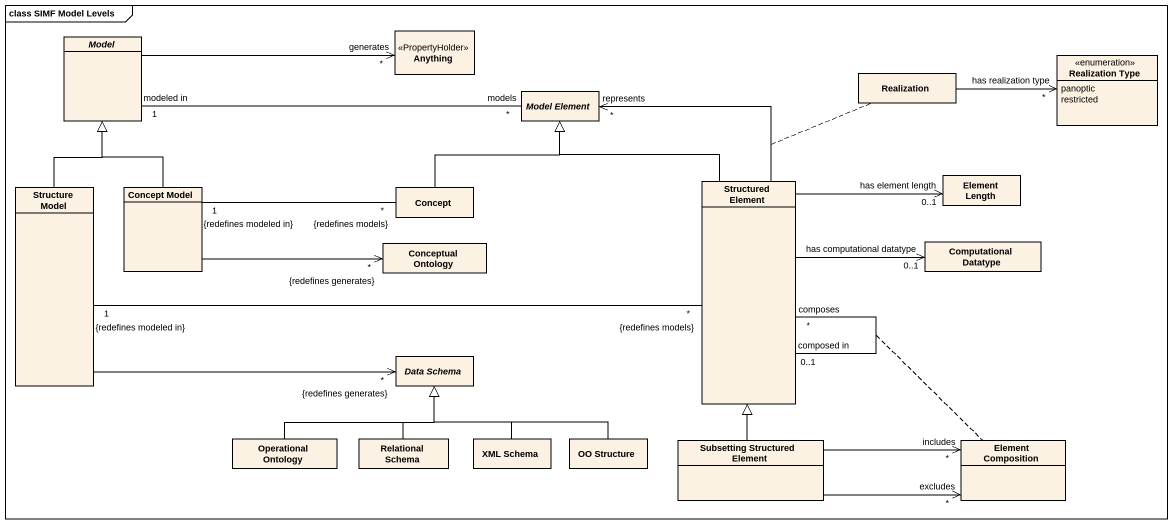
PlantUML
@startuml
mainframe class SIMF Model Levels
hide circle
hide empty members
abstract class Model
class Anything <<PropertyHolder>>
class Realization
enum "Realization Type" as Realization_Type {
  panoptic
  restricted
}
abstract class "Model Element" as Model_Element
class "Structure Model" as Structure_Model
class "Concept Model" as Concept_Model
class Concept
class "Structured Element" as Structured_Element
class "Element Length" as Element_Length
class "Conceptual Ontology" as Conceptual_Ontology
class "Computational Datatype" as Computational_Datatype
abstract class "Data Schema" as Data_Schema
class "Operational Ontology" as Operational_Ontology
class "Relational Schema" as Relational_Schema
class "XML Schema" as XML_Schema
class "OO Structure" as OO_Structure
class "Subsetting Structured Element" as Subsetting_Structured
class "Element Composition" as Element_Composition
Model -right-> "generates\n*" Anything
Model "modeled in\n1" -right- "models\n*" Model_Element
Realization -right-> "has realization type\n*" Realization_Type
Structure_Model -up-|> Model
Structure_Model "1\n{redefines modeled in}" -right- "*\n{redefines models}" Structured_Element
Structure_Model -right-> "*\n{redefines generates}" Data_Schema
Concept_Model -up-|> Model
Concept_Model "1\n{redefines modeled in}" -right- "*\n{redefines models}" Concept
Concept_Model -right-> "*\n{redefines generates}" Conceptual_Ontology
Concept -up-|> Model_Element
Structured_Element -up-|> Model_Element
Structured_Element -up-> "represents\n*" Model_Element
(Structured_Element, Model_Element) .. Realization
Structured_Element "composed in\n0..1" -- "composes\n*" Structured_Element
(Structured_Element, Structured_Element) .. Element_Composition
Structured_Element -right-> "has element length\n0..1" Element_Length
Structured_Element -right-> "has computational datatype\n0..1" Computational_Datatype
Operational_Ontology -right-|> Data_Schema
Relational_Schema -up-|> Data_Schema
XML_Schema -up-|> Data_Schema
OO_Structure -left-|> Data_Schema
Subsetting_Structured -up-|> Structured_Element
Subsetting_Structured -right-> "includes\n*" Element_Composition
Subsetting_Structured -right-> "excludes\n*" Element_Composition
@enduml
